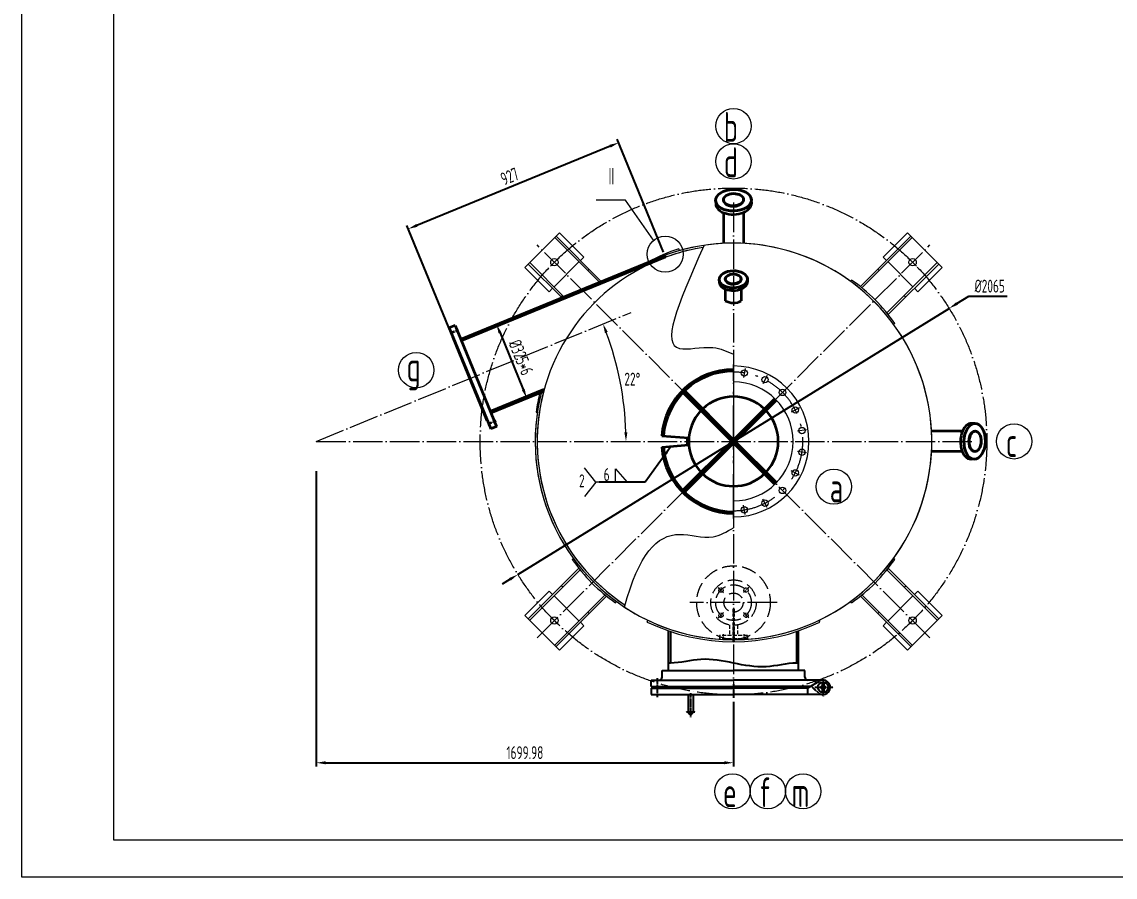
# Model space of a CAD drawing. Header units: millimetres. Extents: x -26868 to -17958, y -12097 to 518.
# Drawn here: x -26868 to -22413, y -12097 to -8612 of the extents above; entities that cross this region are included whole.
import ezdxf
from ezdxf.enums import TextEntityAlignment as Align

# ---------------------------------------------------------------- set-up
doc = ezdxf.new("R2010")
doc.units = ezdxf.units.MM
for name, pattern in [('ACAD_ISO02W100', [11, 8, -3]), ('ACAD_ISO04W100', [30, 24, -3, 0, -3]), ('ACAD_ISO10W100', [18.7, 12, -3, 0.7, -3]), ('CENTER', [2, 1.25, -0.25, 0.25, -0.25]), ('HIDDEN', [0.375, 0.25, -0.125])]:
    doc.linetypes.add(name, pattern=pattern)
for name, color, linetype in [('1', 4, 'Continuous'), ('2', 3, 'Continuous'), ('3', 2, 'HIDDEN'), ('4', 1, 'CENTER')]:
    doc.layers.add(name, color=color, linetype=linetype)
for name, color, linetype, lineweight in [('中心线', 1, 'ACAD_ISO04W100', 18), ('中粗线', 3, 'Continuous', 35), ('文本', 7, 'Continuous', 18), ('标注', 7, 'Continuous', 18), ('粗实线', 4, 'Continuous', 70), ('细实线', 7, 'Continuous', 18), ('虚线', 2, 'ACAD_ISO02W100', 18)]:
    doc.layers.add(name, color=color, linetype=linetype, lineweight=lineweight)
doc.styles.add('HGCAD', font='gbenor.shx', dxfattribs={"width": 0.75, "bigfont": 'gbcbig.shx'})
doc.dimstyles.new('HGCAD', dxfattribs={"dimscale": 15, "dimtxt": 3.5, "dimasz": 2.5, "dimexe": 1, "dimexo": 1, "dimgap": 1, "dimtad": 1, "dimdsep": 46, "dimtxsty": 'HGCAD', "dimcen": 0, "dimadec": 1, "dimazin": 0, "dimtfac": 1, "dimtmove": 0, "dimatfit": 1, "dimfxl": 1, "dimarcsym": 0})
doc.dimstyles.new('HGCAD$0', dxfattribs={"dimscale": 15, "dimtxt": 3.5, "dimasz": 2.5, "dimexe": 1, "dimexo": 1, "dimgap": 1, "dimtad": 1, "dimdsep": 46, "dimtxsty": 'HGCAD', "dimcen": 0, "dimadec": 1, "dimazin": 0, "dimtfac": 1, "dimtmove": 0, "dimatfit": 1, "dimfxl": 1, "dimarcsym": 0})
doc.dimstyles.new('HGCAD$2', dxfattribs={"dimscale": 15, "dimtxt": 3.5, "dimasz": 2.5, "dimexe": 1, "dimexo": 1, "dimgap": 1, "dimtad": 2, "dimtih": 1, "dimdsep": 46, "dimtxsty": 'HGCAD', "dimcen": 0, "dimazin": 0, "dimtfac": 1, "dimtmove": 0, "dimatfit": 1, "dimfxl": 1, "dimarcsym": 0})
doc.dimstyles.new('HGCAD$3', dxfattribs={"dimscale": 15, "dimtxt": 3.5, "dimasz": 2.5, "dimexe": 1, "dimexo": 1, "dimgap": 1, "dimtad": 1, "dimtoh": 1, "dimdsep": 46, "dimtxsty": 'HGCAD', "dimcen": 0, "dimadec": 1, "dimazin": 0, "dimtfac": 1, "dimtmove": 0, "dimatfit": 1, "dimfxl": 1, "dimarcsym": 0})

# ---------------------------------------------------------------- blocks, each defined once
blk = doc.blocks.new('HGCAD#HGTFTK~A1Z~HGCAD图框')
at = {"layer": '细实线', "color": 7}
blk.add_lwpolyline([(10, -10), (-584, -10), (-584, 831), (10, 831)], close=True, dxfattribs=at)
at = {"layer": '细实线', "color": 2}
blk.add_lwpolyline([(0, 0), (-559, 0), (-559, 821), (0, 821)], close=True, dxfattribs=at)
blk = doc.blocks.new('*D39')
at = {"layer": 'Defpoints', "color": 0, "ltscale": 15}
for p in [(-25668.2, -10428.1), (-23968.2, -11366.8), (-23968.2, -11630.6)]:
    blk.add_point(p, dxfattribs=at)
at = {"layer": '标注', "color": 0, "lineweight": -2, "ltscale": 15}
for p, q in [((-25668.2, -10443.1), (-25668.2, -11645.6)), ((-23968.2, -11381.8), (-23968.2, -11645.6)), ((-25630.7, -11630.6), (-24005.7, -11630.6))]:
    blk.add_line(p, q, dxfattribs=at)
at = {"layer": '标注', "color": 0, "ltscale": 15}
for points in [[(-25630.7, -11624.4), (-25630.7, -11636.9), (-25668.2, -11630.6)], [(-24005.7, -11624.4), (-24005.7, -11636.9), (-23968.2, -11630.6)]]:
    blk.add_solid(points, dxfattribs=at)
at = {"layer": '标注', "color": 0, "ltscale": 15, "insert": (-24818.2, -11589.4), "char_height": 52.5, "attachment_point": 5, "style": 'HGCAD'}
blk.add_mtext('1699.98', dxfattribs=at)
blk = doc.blocks.new('*D71')
at = {"layer": 'Defpoints', "color": 0, "ltscale": 5}
for p in [(-24393.9, -9798.8), (-24416.8, -10157.9), (-25669.6, -10318.1), (-25668.2, -10321.2), (-22992.7, -10321.2)]:
    blk.add_point(p, dxfattribs=at)
at = {"layer": '细实线', "color": 0, "ltscale": 5}
blk.add_arc((-25677.3, -10321.2), 1271, 1.6905, 20.4583, dxfattribs=at)
for points in [[(-24492.3, -9879.2), (-24480.6, -9874.7), (-24500.1, -9842)], [(-24400.6, -10283.6), (-24413.1, -10283.8), (-24406.3, -10321.2)]]:
    blk.add_solid(points, dxfattribs=at)
at = {"layer": '细实线', "color": 0, "ltscale": 5, "insert": (-24380.5, -10067.4), "char_height": 52.5, "attachment_point": 5, "style": 'HGCAD'}
blk.add_mtext('22°', dxfattribs=at)
blk = doc.blocks.new('*D72')
at = {"layer": 'Defpoints', "color": 0, "ltscale": 15}
for p in [(-23089.6, -9779.1), (-24846.8, -10863.3)]:
    blk.add_point(p, dxfattribs=at)
at = {"layer": '标注', "color": 0, "lineweight": -2, "ltscale": 15}
for p, q in [((-23057.7, -9759.4), (-23009.4, -9729.6)), ((-23009.4, -9729.6), (-22853.6, -9729.6)), ((-24846.8, -10863.3), (-23089.6, -9779.1)), ((-24878.7, -10883), (-24910.6, -10902.7))]:
    blk.add_line(p, q, dxfattribs=at)
at = {"layer": '标注', "color": 0, "ltscale": 15}
for points in [[(-23061, -9754.1), (-23054.5, -9764.7), (-23089.6, -9779.1)], [(-24882, -10877.7), (-24875.4, -10888.3), (-24846.8, -10863.3)]]:
    blk.add_solid(points, dxfattribs=at)
at = {"layer": '标注', "color": 0, "ltscale": 15, "insert": (-22924, -9688.3), "char_height": 52.5, "attachment_point": 5, "style": 'HGCAD'}
blk.add_mtext('%%C2065', dxfattribs=at)
blk = doc.blocks.new('*D76')
at = {"layer": 'Defpoints', "color": 0, "ltscale": 15}
for p in [(-25293.7, -9455.4), (-24247.7, -9563.2), (-25105.4, -9914.8)]:
    blk.add_point(p, dxfattribs=at)
at = {"layer": '细实线', "color": 0, "lineweight": -2, "ltscale": 15}
for p, q in [((-24470.8, -9118), (-25259, -9441.2)), ((-24253.4, -9549.4), (-24441.8, -9089.9)), ((-25111, -9900.9), (-25299.4, -9441.5))]:
    blk.add_line(p, q, dxfattribs=at)
at = {"layer": '细实线', "color": 0, "ltscale": 15}
for points in [[(-24473.1, -9112.2), (-24468.4, -9123.8), (-24436.1, -9103.8)], [(-25261.4, -9435.4), (-25256.6, -9446.9), (-25293.7, -9455.4)]]:
    blk.add_solid(points, dxfattribs=at)
at = {"layer": '细实线', "color": 0, "ltscale": 15, "insert": (-24880.5, -9241.4), "char_height": 52.5, "attachment_point": 5, "rotation": 22.2911, "style": 'HGCAD'}
blk.add_mtext('927', dxfattribs=at)
blk = doc.blocks.new('*D77')
at = {"layer": 'Defpoints', "color": 0, "ltscale": 15}
for p in [(-24933.8, -9844.5), (-24810.8, -10144.5), (-24810.8, -10144.5)]:
    blk.add_point(p, dxfattribs=at)
at = {"layer": '粗实线', "color": 0, "lineweight": -2, "ltscale": 15}
blk.add_line((-24919.5, -9879.2), (-24825, -10109.8), dxfattribs=at)
at = {"layer": '粗实线', "color": 0, "ltscale": 15}
for points in [[(-24913.8, -9876.8), (-24925.3, -9881.6), (-24933.8, -9844.5)], [(-24819.2, -10107.4), (-24830.8, -10112.1), (-24810.8, -10144.5)]]:
    blk.add_solid(points, dxfattribs=at)
at = {"layer": '粗实线', "color": 0, "ltscale": 15, "insert": (-24834.1, -9978.8), "char_height": 52.5, "attachment_point": 5, "rotation": 292.2911, "style": 'HGCAD'}
blk.add_mtext('%%C325*6', dxfattribs=at)

msp = doc.modelspace()

# ---------------------------------------------------------------- hatches: boundary and pattern name
at = {"layer": '文本', "ltscale": 6}
h = msp.add_hatch(color=256, dxfattribs=at)
h.paths.add_polyline_path([(-24170.016, -10126.491), (-24174.259, -10122.248, 0.0052392), (-24178.383, -10126.609)])
h.paths.add_polyline_path([(-24162.827, -10111.053, 0.0052392), (-24167.188, -10115.177), (-24162.945, -10119.42)])
h = msp.add_hatch(color=256, dxfattribs=at)
h.paths.add_polyline_path([(-24167.188, -10527.25, 0.0052392), (-24162.827, -10531.374), (-24162.945, -10523.006)])
h.paths.add_polyline_path([(-24178.383, -10515.817, 0.0052392), (-24174.259, -10520.178), (-24170.016, -10515.935)])

# ---------------------------------------------------------------- linework, layer by layer
at = {"layer": '1'}
msp.add_spline([(-23703.244, -11224.567), (-23711.244, -11224.567), (-23835.744, -11239.567), (-24100.744, -11209.567), (-24225.244, -11224.567), (-24233.244, -11224.567)], degree=3, dxfattribs=at)
at = {"layer": '2'}
for p, q in [((-24233.244, -11254.567), (-24233.244, -11092.977)), ((-24225.244, -11095.678), (-24225.244, -11224.567)), ((-23711.244, -11095.692), (-23711.244, -11224.567)), ((-23703.244, -11254.567), (-23703.244, -11092.992)), ((-24258.744, -11254.567), (-23968.244, -11254.567)), ((-24258.744, -11281.567), (-24258.744, -11254.567)), ((-23677.744, -11254.567), (-23968.244, -11254.567)), ((-23677.744, -11281.567), (-23677.744, -11254.567)), ((-24303.244, -11293.567), (-23968.244, -11293.567)), ((-24303.244, -11319.567), (-24303.244, -11293.567)), ((-23603.244, -11293.567), (-23968.244, -11293.567)), ((-23666.251, -11326.66), (-23618.524, -11297.824)), ((-23633.244, -11306.718), (-23633.244, -11293.567)), ((-23608.685, -11302.808), (-23605.306, -11315.419)), ((-23597.803, -11302.808), (-23601.182, -11315.419)), ((-24303.244, -11319.567), (-23968.244, -11319.567)), ((-24303.244, -11326.66), (-24303.244, -11352.66)), ((-24303.244, -11326.66), (-23968.244, -11326.66)), ((-24303.244, -11352.66), (-23968.244, -11352.66)), ((-24259.244, -11324.66), (-24259.244, -11319.567)), ((-23968.244, -11321.567), (-24259.244, -11321.567)), ((-23968.244, -11324.66), (-24259.244, -11324.66)), ((-24259.244, -11324.66), (-24259.244, -11326.66)), ((-24153.244, -11352.66), (-24153.244, -11422.66)), ((-24133.244, -11352.66), (-24133.244, -11422.66)), ((-23654.51, -11319.567), (-23968.244, -11319.567)), ((-23968.244, -11321.567), (-23677.244, -11321.567)), ((-23968.244, -11324.66), (-23677.244, -11324.66)), ((-23666.251, -11326.66), (-23968.244, -11326.66)), ((-23603.244, -11352.66), (-23968.244, -11352.66)), ((-23677.244, -11324.66), (-23677.244, -11319.567)), ((-23677.244, -11324.66), (-23677.244, -11326.66)), ((-23666.251, -11326.66), (-23666.251, -11352.66)), ((-23605.306, -11330.808), (-23608.685, -11343.419)), ((-23601.182, -11330.808), (-23597.803, -11343.419))]:
    msp.add_line(p, q, dxfattribs=at)
for radius in [21.022, 7.966]:
    msp.add_circle((-23603.244, -11323.114), radius, dxfattribs=at)
for centre, radius, start, end in [((-24270.744, -11281.567), 12, 270, 0), ((-23665.744, -11281.567), 12, 180, 270), ((-23603.244, -11323.114), 29.547, 270, 121.139712), ((-24143.244, -11422.66), 10, 180, 0)]:
    msp.add_arc(centre, radius, start, end, dxfattribs=at)
at = {"layer": '3'}
for q in [(-23654.51, -11319.567), (-23623.361, -11344.754)]:
    msp.add_line((-23650.456, -11319.567), q, dxfattribs=at)
msp.add_arc((-23603.244, -11323.114), 29.547, 227.090028, 270, dxfattribs=at)
at = {"layer": '4'}
for p, q in [((-24278.244, -11363.7), (-24278.244, -11286.567)), ((-23968.244, -11310.815), (-23968.244, -11366.815)), ((-23603.244, -11286.001), (-23603.244, -11360.227)), ((-24143.244, -11347.503), (-24143.244, -11444.435)), ((-23636.574, -11323.114), (-23561.617, -11323.114)), ((-24163.058, -11422.66), (-24123.43, -11422.66))]:
    msp.add_line(p, q, dxfattribs=at)
at = {"layer": '中心线', "ltscale": 5}
for p, q in [((-23968.223, -9348.052), (-23968.223, -11346.69)), ((-24768.93, -11121.92), (-23167.516, -9520.506)), ((-23167.516, -11121.92), (-24768.93, -9520.506)), ((-25668.581, -10321.361), (-24385.412, -9795.312)), ((-25668.223, -10321.213), (-22992.665, -10321.213)), ((-23790.501, -10978.104), (-24145.944, -10978.104))]:
    msp.add_line(p, q, dxfattribs=at)
at = {"layer": '中心线', "color": 1, "linetype": 'ACAD_ISO10W100'}
for p, q in [((-24030.095, -10916.232), (-24008.881, -10937.445)), ((-23906.351, -10916.232), (-23927.564, -10937.445)), ((-24030.095, -11039.976), (-24008.881, -11018.762)), ((-23906.351, -11039.976), (-23927.564, -11018.762))]:
    msp.add_line(p, q, dxfattribs=at)
at = {"layer": '中心线', "ltscale": 5}
msp.add_circle((-23968.223, -10321.213), 1032.371, dxfattribs=at)
at = {"layer": '中粗线'}
for p, q in [((-24041.199, -9338.913, -54565.997), (-24040.728, -9358.047, -54565.997)), ((-23895.592, -9336.012, -54565.997), (-23895.18, -9352.755, -54565.997)), ((-24009.318, -9389.121), (-24009.318, -9514.259)), ((-23927.078, -9388.136, -4.215), (-23927.078, -9514.262, -4.215)), ((-25079.441, -9904.211), (-24247.716, -9563.235)), ((-25077.165, -9909.763), (-24245.366, -9568.757)), ((-24245.394, -9568.768), (-24247.716, -9563.235)), ((-24026.716, -9661.19, -43080.088), (-24026.344, -9676.296, -43080.088)), ((-23911.763, -9658.899, -43080.088), (-23911.438, -9672.118, -43080.088)), ((-24001.546, -9700.828, -1.667), (-24001.546, -9748.068, -1.667)), ((-23936.621, -9700.05, -4.994), (-23936.621, -9749.02, -4.994)), ((-25102.2, -9848.695), (-25126.257, -9858.557)), ((-25126.257, -9858.557), (-24957.463, -10270.302)), ((-25102.2, -9848.695), (-24933.406, -10260.44)), ((-25112.033, -9893.255), (-25113.883, -9894.013)), ((-25113.883, -9894.013), (-24973.538, -10236.363)), ((-24958.748, -10198.623), (-24739.491, -10108.739)), ((-24956.472, -10204.175), (-24741.463, -10116.032)), ((-23968.223, -10328.284), (-24174.259, -10122.248)), ((-23968.223, -10314.142), (-24167.188, -10115.177)), ((-23968.223, -10314.142), (-23800.321, -10146.241)), ((-23968.223, -10328.284), (-23793.25, -10153.312)), ((-24973.538, -10236.363), (-24971.687, -10235.604)), ((-24933.406, -10260.44), (-24957.463, -10270.302)), ((-23035.28, -10279.838, -4.215), (-23161.406, -10279.838, -4.215)), ((-22983.156, -10248.352, -54565.997), (-22999.899, -10247.94, -54565.997)), ((-24260.67, -10298.197), (-24150.16, -10306.894)), ((-24260.67, -10344.229), (-24150.16, -10335.532)), ((-24174.259, -10520.178), (-23975.294, -10321.213)), ((-24167.188, -10527.25), (-23968.223, -10328.284)), ((-23800.321, -10496.186), (-23968.223, -10328.284)), ((-23793.25, -10489.115), (-23961.152, -10321.213)), ((-23036.265, -10362.077), (-23161.403, -10362.077)), ((-22986.057, -10393.958, -54565.997), (-23005.191, -10393.487, -54565.997))]:
    msp.add_line(p, q, dxfattribs=at)
at = {"layer": '中粗线', "color": 1, "linetype": 'ACAD_ISO10W100'}
for p, q in [((-25089.039, -9867.617), (-25122.349, -9881.272)), ((-24937.314, -10237.725), (-24970.624, -10251.38)), ((-23968.223, -11003.554), (-23968.223, -11136.359))]:
    msp.add_line(p, q, dxfattribs=at)
at = {"layer": '中粗线', "extrusion": (0.019664, -0.798969, 0.60105)}
for centre, radius in [((-24190.68, -5257.724, 6988.912), 72.833), ((-24190.68, -5257.724, 6986.378), 41.167), ((-24199.503, -5452.537, 7245.652), 57.5), ((-24199.503, -5452.537, 7243.652), 32.5)]:
    msp.add_circle(centre, radius, dxfattribs=at)
at = {"layer": '中粗线', "extrusion": (-0.019664, 0.798969, -0.60105)}
for centre, radius in [((24190.68, -5257.724, -6988.912), 72.833), ((24190.68, -5257.724, -6986.378), 41.167), ((24199.503, -5452.537, -7245.652), 57.5), ((24199.503, -5452.537, -7243.652), 32.5)]:
    msp.add_circle(centre, radius, dxfattribs=at)
at = {"layer": '中粗线', "extrusion": (-0.798969, 0.019664, 0.60105)}
for centre, radius in [((10883.349, -13659.679, 18160.921), 72.833), ((10883.349, -13659.679, 18158.388), 41.167)]:
    msp.add_circle(centre, radius, dxfattribs=at)
at = {"layer": '中粗线', "extrusion": (0.798969, -0.019664, -0.60105)}
for centre, radius in [((-10883.349, -13659.679, -18160.921), 72.833), ((-10883.349, -13659.679, -18158.388), 41.167)]:
    msp.add_circle(centre, radius, dxfattribs=at)
at = {"layer": '中粗线', "extrusion": (0.019664, -0.798969, 0.60105)}
for centre, radius, start, end in [((-24190.68, -5257.724, 7006.645), 72.833, 170.684226, 9.315774), ((-24190.68, -5257.724, 7006.645), 72.833, 170.684226, 9.315774), ((-24190.68, -5257.724, 6988.912), 41.167, 177.65517, 2.34483), ((-24190.68, -5257.724, 6988.912), 41.167, 177.65517, 2.34483), ((-24199.503, -5452.537, 7259.652), 57.5, 170.684226, 9.315774), ((-24199.503, -5452.537, 7259.652), 57.5, 170.684226, 9.315774), ((-24199.503, -5452.537, 7245.652), 32.5, 177.65517, 2.34483), ((-24199.503, -5452.537, 7245.652), 32.5, 177.65517, 2.34483)]:
    msp.add_arc(centre, radius, start, end, dxfattribs=at)
at = {"layer": '中粗线'}
for centre, radius, start, end in [((-23968.183, -9687.147, -2.869), 69.458, 241.29291, 297.027169), ((-23968.223, -10321.213), 293.351, 90, 175.5), ((-23968.223, -10321.213), 286.423, 90, 175.5), ((-23968.223, -10321.213), 182.5, 90, 133.430056), ((-23968.223, -10321.213), 182.5, 46.569944, 90), ((-23968.223, -10321.213), 182.5, 136.569944, 223.430056), ((-23968.223, -10321.213), 182.5, 316.569944, 43.430056), ((-23968.223, -10321.213), 188.5, 175.5, 184.5), ((-23968.223, -10321.213), 293.351, 184.5, 270), ((-23968.223, -10321.213), 286.423, 184.5, 270), ((-23968.223, -10321.213), 182.5, 226.569944, 270), ((-23968.223, -10321.213), 182.5, 270, 313.430056)]:
    msp.add_arc(centre, radius, start, end, dxfattribs=at)
at = {"layer": '中粗线', "extrusion": (-0.798969, 0.019664, 0.60105)}
for centre, radius, start, end in [((10883.349, -13659.679, 18178.655), 72.833, 170.684226, 9.315774), ((10883.349, -13659.679, 18178.655), 72.833, 170.684226, 9.315774), ((10883.349, -13659.679, 18160.921), 41.167, 177.65517, 2.34483), ((10883.349, -13659.679, 18160.921), 41.167, 177.65517, 2.34483)]:
    msp.add_arc(centre, radius, start, end, dxfattribs=at)
at = {"layer": '文本', "ltscale": 6}
for p, q in [((-24162.827, -10111.053), (-24162.945, -10119.42)), ((-24178.383, -10126.609), (-24170.016, -10126.491)), ((-24178.383, -10515.817), (-24170.016, -10515.935)), ((-24162.827, -10531.374), (-24162.945, -10523.006))]:
    msp.add_line(p, q, dxfattribs=at)
at = {"layer": '标注', "ltscale": 15}
for p, q in [((-24408.322, -9337.631), (-24528.322, -9337.631)), ((-24293.73, -9501.735), (-24408.322, -9337.631)), ((-24818.427, -9612.43), (-24677.006, -9471.009)), ((-24691.148, -9485.151), (-24506.835, -9669.464)), ((-24677.006, -9471.009), (-24578.011, -9570.004)), ((-23245.297, -9485.151), (-23450.358, -9690.212)), ((-23259.44, -9471.009), (-23358.435, -9570.004)), ((-23259.44, -9471.009), (-23118.018, -9612.43)), ((-24696.805, -9490.808), (-24514.859, -9672.754)), ((-23239.641, -9490.808), (-23444.702, -9695.869)), ((-24578.011, -9570.004), (-24592.153, -9584.146)), ((-24245.366, -9568.757), (-24220.252, -9561.95)), ((-24191.323, -9536.506), (-24189.163, -9544.112)), ((-23358.435, -9570.004), (-23344.292, -9584.146)), ((-24818.427, -9612.43), (-24719.432, -9711.425)), ((-24804.285, -9598.288), (-24667.317, -9735.256)), ((-24798.628, -9592.631), (-24659.293, -9731.966)), ((-24699.633, -9691.626), (-24597.81, -9589.803)), ((-24562.455, -9625.158), (-24556.798, -9619.501)), ((-23373.991, -9625.158), (-23379.648, -9619.501)), ((-23137.817, -9592.631), (-23342.878, -9797.692)), ((-23338.636, -9589.803), (-23236.812, -9691.626)), ((-23132.16, -9598.288), (-23337.221, -9803.349)), ((-23118.018, -9612.43), (-23217.013, -9711.425)), ((-23487.435, -9663.567), (-23492.017, -9670.125)), ((-24719.432, -9711.425), (-24705.29, -9697.283)), ((-23444.702, -9695.869), (-23450.358, -9690.212)), ((-23217.013, -9711.425), (-23231.155, -9697.283)), ((-24664.278, -9726.981), (-24669.935, -9732.638)), ((-23272.168, -9726.981), (-23266.511, -9732.638)), ((-23342.878, -9797.692), (-23337.221, -9803.349)), ((-23310.577, -9840.425), (-23317.135, -9845.007)), ((-23968.223, -9965.94), (-23968.223, -10673.08)), ((-24757.676, -10122.84), (-24751.749, -10123.854)), ((-24771.971, -10201.556), (-24766.051, -10202.569)), ((-24529.787, -10487.16), (-24575.874, -10428.639)), ((-24448.903, -10487.16), (-24448.903, -10432.637)), ((-24448.903, -10432.637), (-24401.844, -10487.16)), ((-24529.787, -10487.16), (-24575.874, -10545.681)), ((-24328.717, -10487.16), (-24529.787, -10487.16)), ((-24625.868, -10802.001), (-24619.311, -10797.419)), ((-23310.577, -10802.001), (-23317.135, -10797.419)), ((-24804.285, -11044.138), (-24599.224, -10839.077)), ((-24798.628, -11049.795), (-24593.567, -10844.734)), ((-24593.567, -10844.734), (-24599.224, -10839.077)), ((-23342.878, -10844.734), (-23337.221, -10839.077)), ((-23137.817, -11049.795), (-23342.878, -10844.734)), ((-23132.16, -11044.138), (-23337.221, -10839.077)), ((-24664.278, -10915.445), (-24669.935, -10909.788)), ((-23272.168, -10915.445), (-23266.511, -10909.788)), ((-24818.427, -11029.996), (-24719.432, -10931.001)), ((-24719.432, -10931.001), (-24705.29, -10945.144)), ((-24597.81, -11052.624), (-24699.633, -10950.8)), ((-24696.805, -11151.619), (-24491.744, -10946.558)), ((-24691.148, -11157.276), (-24486.087, -10952.215)), ((-24491.744, -10946.558), (-24486.087, -10952.215)), ((-23444.702, -10946.558), (-23450.358, -10952.215)), ((-23245.297, -11157.276), (-23450.358, -10952.215)), ((-23239.641, -11151.619), (-23444.702, -10946.558)), ((-23236.812, -10950.8), (-23338.636, -11052.624)), ((-23217.013, -10931.001), (-23231.155, -10945.144)), ((-23118.018, -11029.996), (-23217.013, -10931.001)), ((-24449.01, -10978.859), (-24444.429, -10972.301)), ((-23487.435, -10978.859), (-23492.017, -10972.301)), ((-24677.006, -11171.418), (-24818.427, -11029.996)), ((-24562.455, -11017.268), (-24556.798, -11022.925)), ((-23373.991, -11017.268), (-23379.648, -11022.925)), ((-23118.018, -11029.996), (-23259.44, -11171.418)), ((-24677.006, -11171.418), (-24578.011, -11072.423)), ((-24578.011, -11072.423), (-24592.153, -11058.281)), ((-24320.263, -11057.368), (-24316.811, -11050.151)), ((-23616.183, -11057.368), (-23619.634, -11050.151)), ((-23358.435, -11072.423), (-23344.292, -11058.281)), ((-23259.44, -11171.418), (-23358.435, -11072.423))]:
    msp.add_line(p, q, dxfattribs=at)
at = {"layer": '标注', "color": 1, "linetype": 'ACAD_ISO10W100', "ltscale": 15}
for p, q in [((-24714.482, -9607.48), (-24681.956, -9574.953)), ((-23254.49, -9574.953), (-23221.963, -9607.48)), ((-23968.223, -10634.713), (-23968.223, -10007.713)), ((-23921.058, -10023.425), (-23927.002, -10060.957)), ((-23831.345, -10052.575), (-23848.596, -10086.433)), ((-23755.03, -10108.021), (-23781.9, -10134.891)), ((-23699.584, -10184.335), (-23733.442, -10201.587)), ((-23670.435, -10274.048), (-23707.967, -10279.993)), ((-23670.435, -10368.378), (-23707.967, -10362.434)), ((-23699.584, -10458.091), (-23733.442, -10440.84)), ((-23755.03, -10534.406), (-23781.9, -10507.536)), ((-23831.345, -10589.852), (-23848.596, -10555.993)), ((-23921.058, -10619.001), (-23927.002, -10581.469)), ((-24681.956, -11067.473), (-24714.482, -11034.946)), ((-23221.963, -11034.946), (-23254.49, -11067.473))]:
    msp.add_line(p, q, dxfattribs=at)
at = {"layer": '标注'}
for p, q in [((-23970.723, -10321.213), (-23965.723, -10321.213)), ((-23968.223, -10323.713), (-23968.223, -10318.713))]:
    msp.add_line(p, q, dxfattribs=at)
at = {"layer": '标注', "ltscale": 20}
for centre in [(-23968.223, -9036.203, -2.869), (-23968.223, -9180.008, -2.869), (-25261.12, -10030.771), (-22824.756, -10320.982, -2.869), (-23559.244, -10505.594), (-23972.308, -11747.125), (-23828.504, -11747.125), (-23684.699, -11747.125)]:
    msp.add_circle(centre, 71.902, dxfattribs=at)
at = {"layer": '标注', "ltscale": 15}
for centre, radius in [((-24246.297, -9558.005), 73.594), ((-24698.219, -9591.217), 15), ((-23238.226, -9591.217), 15), ((-23924.03, -10042.191), 13), ((-23839.97, -10069.504), 13), ((-23768.465, -10121.456), 13), ((-23716.513, -10192.961), 13), ((-23689.201, -10277.02), 13), ((-23689.201, -10365.406), 13), ((-23716.513, -10449.466), 13), ((-23768.465, -10520.971), 13), ((-23924.03, -10600.235), 13), ((-23839.97, -10572.923), 13), ((-24698.219, -11051.21), 15), ((-23238.226, -11051.21), 15)]:
    msp.add_circle(centre, radius, dxfattribs=at)
for centre, radius, start, end in [((-23968.223, -10321.213), 808, 165.567552, 110.161835), ((-23968.223, -10321.213), 808, 165.567552, 114.593344), ((-23968.223, -10321.213), 800, 98.90337, 236.463008), ((-23968.223, -10321.213), 800, 98.90337, 108.363051), ((-23976.747, -10207.241), 704.222, 107.740103, 118.985173), ((-23897.512, -10250.503), 716, 34.94105, 55.05895), ((-23968.223, -10321.213), 307.5, 270, 90), ((-23968.223, -10321.213), 242.5, 270, 90), ((-24063.417, -10289.573), 714, 166.495623, 172.919016), ((-23968.223, -10321.213), 800, 165.506331, 236.463008), ((-24038.933, -10391.924), 716, 214.94105, 235.05895), ((-23897.512, -10391.924), 716, 304.94105, 325.05895), ((-23968.223, -10321.213), 816, 244.442192, 295.557808)]:
    msp.add_arc(centre, radius, start, end, dxfattribs=at)
at = {"layer": '标注', "color": 1, "linetype": 'ACAD_ISO10W100', "ltscale": 15}
msp.add_arc((-23968.223, -10321.213), 282.5, 270, 90, dxfattribs=at)
at = {"layer": '标注', "ltscale": 15}
for points, knots in [([(-24088.133, -9522.16), (-24204.42, -9780.818), (-24285.707, -9987.076), (-24062.565, -9923.598), (-23994.858, -9953.986), (-23968.223, -9965.94)], [3.29363887, 3.29363887, 3.29363887, 3.29363887, 313.89384149, 449.82073021, 537.9731013, 537.9731013, 537.9731013, 537.9731013]), ([(-24412.427, -10996.155), (-24353.937, -10780.265), (-24246.165, -10663.16), (-24063.117, -10728.719), (-23995.34, -10688.979), (-23968.223, -10673.08)], [3.54233299, 3.54233299, 3.54233299, 3.54233299, 291.60979316, 428.29628167, 519.45309366, 519.45309366, 519.45309366, 519.45309366])]:
    msp.add_open_spline(points, degree=3, knots=knots, dxfattribs=at)
at = {"layer": '虚线', "ltscale": 0.4}
for p, q in [((-24137.555, -10158.952), (-24130.483, -10151.881)), ((-24130.483, -10490.545), (-24137.555, -10483.474))]:
    msp.add_line(p, q, dxfattribs=at)
at = {"layer": '虚线', "ltscale": 2}
for p, q in [((-23984.223, -11069.21), (-23984.223, -11112.104)), ((-23952.223, -11069.21), (-23952.223, -11112.104)), ((-24025.723, -11112.104), (-24025.723, -11126.104)), ((-23910.723, -11112.104), (-24025.723, -11112.104)), ((-23910.723, -11126.104), (-24025.723, -11126.104)), ((-24000.723, -11128.104), (-24000.723, -11126.104)), ((-23935.723, -11128.104), (-24000.723, -11128.104)), ((-23968.223, -11128.104), (-23984.223, -11128.104)), ((-23935.723, -11126.104), (-23935.723, -11128.104)), ((-23910.723, -11112.104), (-23910.723, -11126.104))]:
    msp.add_line(p, q, dxfattribs=at)
at = {"layer": '虚线'}
for p, q in [((-24010.723, -11107.104), (-24010.723, -11131.104)), ((-23925.723, -11107.104), (-23925.723, -11131.104))]:
    msp.add_line(p, q, dxfattribs=at)
at = {"layer": '虚线', "ltscale": 7.5}
for radius in [150, 92.5, 72.5, 39]:
    msp.add_circle((-23968.223, -10978.104), radius, dxfattribs=at)
at = {"layer": '虚线'}
for centre in [(-24019.488, -10926.839), (-23916.957, -10926.839), (-24019.488, -11029.369), (-23916.957, -11029.369)]:
    msp.add_circle(centre, 9, dxfattribs=at)

# ---------------------------------------------------------------- block references
at = {"layer": '虚线', "ltscale": 15, "xscale": 15, "yscale": 15, "zscale": 15}
msp.add_blockref('HGCAD#HGTFTK~A1Z~HGCAD图框', (-18108.087, -11946.713), dxfattribs=at)

# ---------------------------------------------------------------- texts
at = {"layer": '标注', "ltscale": 20, "style": 'HGCAD', "width": 0.75}
for s, p in [('b', (-23978.888, -9039.712, -2.869)), ('d', (-23978.888, -9183.516, -2.869)), ('g', (-25271.785, -10034.279)), ('c', (-22835.421, -10324.49, -2.869)), ('a', (-23548.579, -10509.102)), ('f', (-23839.169, -11750.633)), ('e', (-23982.973, -11750.633)), ('m', (-23695.364, -11750.633))]:
    msp.add_text(s, height=121.5, dxfattribs=at).set_placement(p, align=Align.MIDDLE)
at = {"layer": '标注', "ltscale": 15, "style": 'HGCAD', "width": 0.75}
msp.add_text('Ⅱ', height=75, dxfattribs=at).set_placement((-24465.493, -9243.144), align=Align.MIDDLE)
at = {"layer": '标注', "ltscale": 15, "char_height": 52.5, "attachment_point": 5, "style": 'HGCAD'}
for s, insert in [('2', (-24585.994, -10481.549)), ('6', (-24485.042, -10456.269))]:
    msp.add_mtext(s, dxfattribs=dict(at, insert=insert))

# ---------------------------------------------------------------- dimensions: what is measured, and where the dimension line sits
at = {"layer": '标注', "ltscale": 15}
dim = msp.add_diameter_dim_2p(p1=(-24846.799, -10863.333), p2=(-23089.647, -9779.094), text='%%C2065', dimstyle='HGCAD$3', dxfattribs=at)
dim.commit()
dim.dimension.update_dxf_attribs({"geometry": '*D72', "text_midpoint": (-22924.001, -9729.592), "dimtype": 163})
dim = msp.add_linear_dim(base=(-23968.244, -11630.627), p1=(-25668.223, -10428.104), p2=(-23968.244, -11366.815), dimstyle='HGCAD$0', dxfattribs=at)
dim.commit()
dim.dimension.update_dxf_attribs({"geometry": '*D39', "text_midpoint": (-24818.233, -11589.377)})
at = {"layer": '粗实线', "ltscale": 15}
dim = msp.add_aligned_dim(p1=(-24933.768, -9844.491), p2=(-24810.798, -10144.456), distance=0, text='%%C325*6', dimstyle='HGCAD$0', override={"dimdec": 1}, dxfattribs=at)
dim.commit()
dim.dimension.update_dxf_attribs({"geometry": '*D77', "text_midpoint": (-24834.116, -9978.827)})
at = {"layer": '细实线', "ltscale": 15}
dim = msp.add_aligned_dim(p1=(-24247.716, -9563.235), p2=(-25105.353, -9914.822), distance=-496.546, text='927', dimstyle='HGCAD$0', override={"dimdec": 1}, dxfattribs=at)
dim.commit()
dim.dimension.update_dxf_attribs({"geometry": '*D76', "text_midpoint": (-24880.527, -9241.423)})
at = {"layer": '细实线', "ltscale": 5}
dim = msp.add_angular_dim_2l(base=(-24416.825, -10157.884), line1=((-25668.223, -10321.213), (-22992.665, -10321.213)), line2=((-25669.608, -10318.067), (-24393.948, -9798.811)), dimstyle='HGCAD$2', override={"dimdec": 0, "dimadec": 0, "dimazin": 2}, dxfattribs=at)
dim.commit()
dim.dimension.update_dxf_attribs({"geometry": '*D71', "text_midpoint": (-24380.471, -10067.381)})

# ---------------------------------------------------------------- leaders
at = {"layer": '标注', "ltscale": 15}
msp.add_leader([(-24222.642, -10341.236), (-24328.717, -10487.16), (-24515.74, -10487.16)], dimstyle='HGCAD', override={"dimgap": 1, "dimtad": 0, "dimdec": 0}, dxfattribs=at)

doc.saveas('drawing.dxf')
